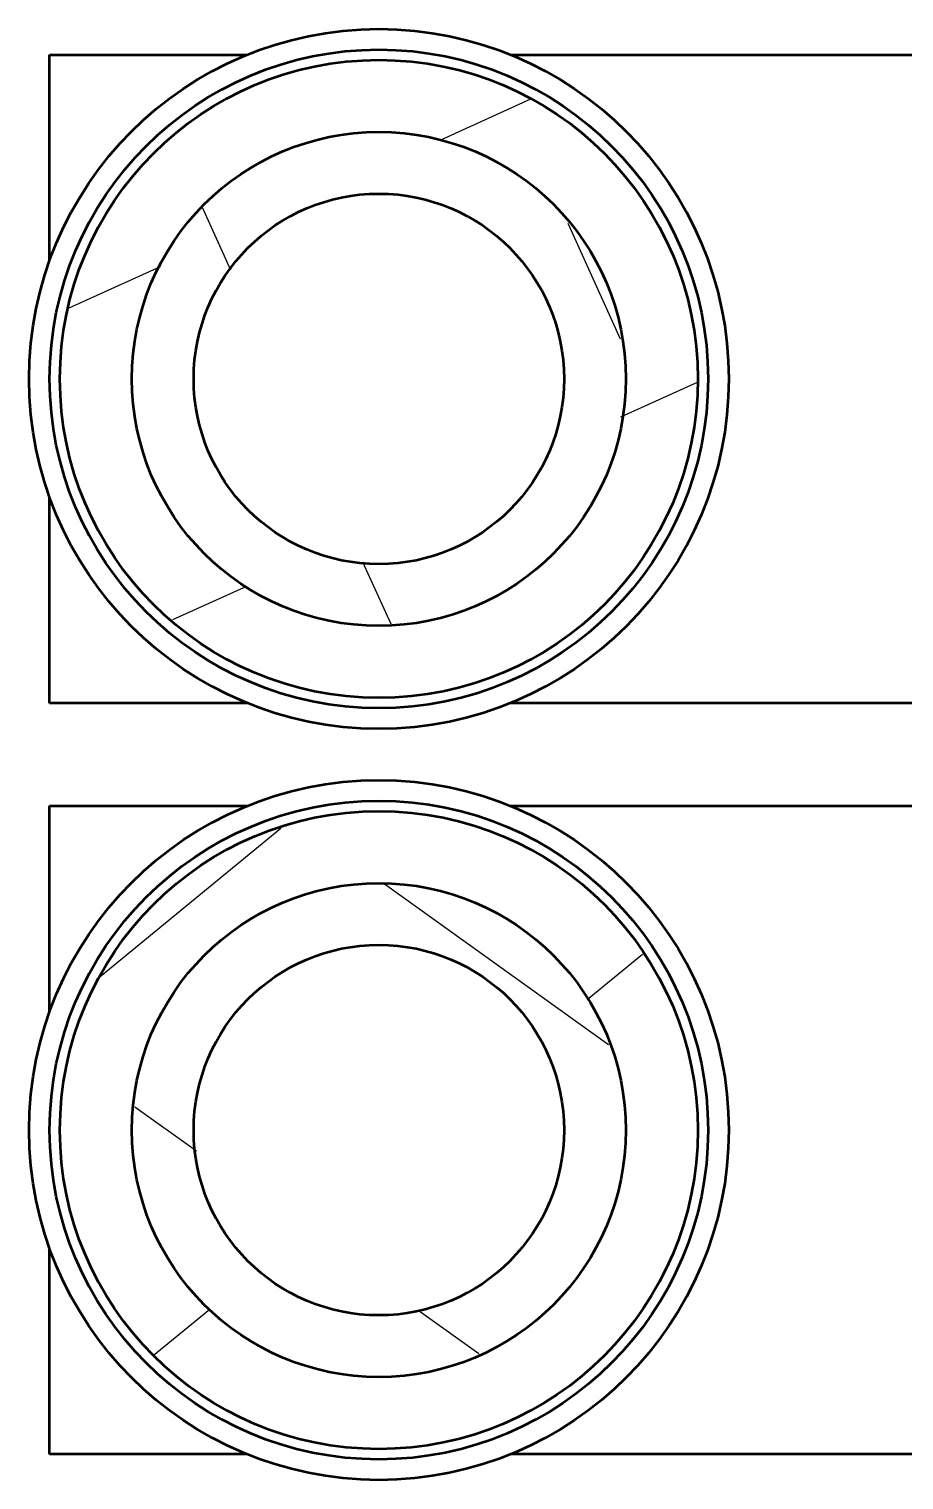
# Model space of a CAD drawing. Header units: millimetres. Extents: x 4915 to 15267, y 4787 to 10268.
# Drawn here: x 5863.5 to 5948.3, y 7293.4 to 7434.1 of the extents above; entities that cross this region are included whole.
import ezdxf

# ---------------------------------------------------------------- set-up
doc = ezdxf.new("R2010")
doc.units = ezdxf.units.MM
doc.layers.add('ハッチング', color=20, linetype='Continuous', lineweight=25)
doc.layers.add('外形線', color=7, linetype='Continuous', lineweight=50)

msp = doc.modelspace()

# ---------------------------------------------------------------- hatches: boundary and pattern name
at = {"layer": 'ハッチング'}
h = msp.add_hatch(dxfattribs=at)
h.set_pattern_fill('ANSI31', color=256, scale=253.44936, angle=-20.652, style=0)
h.set_pattern_definition([(24.348, (4647.53, 6298.67), (-13.06145, 28.8634), [])])
h.paths.add_polyline_path([(5928.32, 7400.18), (5927.26, 7408.19), (5924.17, 7415.65), (5919.26, 7422.05), (5912.85, 7426.97), (5905.39, 7430.06), (5897.39, 7431.11), (5889.38, 7430.06), (5881.92, 7426.97), (5875.51, 7422.05), (5870.6, 7415.65), (5867.51, 7408.19), (5866.45, 7400.18), (5867.51, 7392.18), (5870.6, 7384.71), (5875.51, 7378.31), (5881.92, 7373.39), (5889.38, 7370.3), (5897.39, 7369.25), (5905.39, 7370.3), (5912.85, 7373.39), (5919.26, 7378.31), (5924.17, 7384.71), (5927.26, 7392.18)])
h.paths.add_polyline_path([(5897.39, 7376.23), (5891.19, 7377.05), (5885.41, 7379.44), (5880.45, 7383.25), (5876.65, 7388.21), (5874.25, 7393.98), (5873.44, 7400.18), (5874.25, 7406.38), (5876.65, 7412.16), (5880.45, 7417.11), (5885.41, 7420.92), (5891.19, 7423.31), (5897.39, 7424.13), (5903.58, 7423.31), (5909.36, 7420.92), (5914.32, 7417.11), (5918.13, 7412.16), (5920.52, 7406.38), (5921.33, 7400.18), (5920.52, 7393.98), (5918.13, 7388.21), (5914.32, 7383.25), (5909.36, 7379.44), (5903.58, 7377.05)], flags=0)
h = msp.add_hatch(dxfattribs=at)
h.set_pattern_fill('ANSI31', color=256, scale=253.44936, angle=69.348, style=0)
h.set_pattern_definition([(114.348, (4647.53, 6298.67), (-28.8634, -13.06145), [])])
h.paths.add_polyline_path([(5921.33, 7400.18), (5920.52, 7406.38), (5918.13, 7412.16), (5914.32, 7417.11), (5909.36, 7420.92), (5903.58, 7423.31), (5897.39, 7424.13), (5891.19, 7423.31), (5885.41, 7420.92), (5880.45, 7417.11), (5876.65, 7412.16), (5874.25, 7406.38), (5873.44, 7400.18), (5874.25, 7393.98), (5876.65, 7388.21), (5880.45, 7383.25), (5885.41, 7379.44), (5891.19, 7377.05), (5897.39, 7376.23), (5903.58, 7377.05), (5909.36, 7379.44), (5914.32, 7383.25), (5918.13, 7388.21), (5920.52, 7393.98)])
h.paths.add_polyline_path([(5897.39, 7418.14), (5902.03, 7417.53), (5906.37, 7415.74), (5910.09, 7412.88), (5912.94, 7409.16), (5914.73, 7404.83), (5915.35, 7400.18), (5914.73, 7395.53), (5912.94, 7391.2), (5910.09, 7387.48), (5906.37, 7384.63), (5902.03, 7382.83), (5897.39, 7382.22), (5892.74, 7382.83), (5888.41, 7384.63), (5884.69, 7387.48), (5881.83, 7391.2), (5880.04, 7395.53), (5879.42, 7400.18), (5880.04, 7404.83), (5881.83, 7409.16), (5884.69, 7412.88), (5888.41, 7415.74), (5892.74, 7417.53)], flags=0)
h = msp.add_hatch(dxfattribs=at)
h.set_pattern_fill('ANSI31', color=256, scale=253.44936, angle=-5.652, style=0)
h.set_pattern_definition([(39.348, (4647.53, 6298.67), (-20.0868, 24.49934), [])])
h.paths.add_polyline_path([(5928.32, 7327.34), (5927.26, 7335.35), (5924.17, 7342.81), (5919.26, 7349.21), (5912.85, 7354.13), (5905.39, 7357.22), (5897.39, 7358.27), (5889.38, 7357.22), (5881.92, 7354.13), (5875.51, 7349.21), (5870.6, 7342.81), (5867.51, 7335.35), (5866.45, 7327.34), (5867.51, 7319.33), (5870.6, 7311.87), (5875.51, 7305.47), (5881.92, 7300.55), (5889.38, 7297.46), (5897.39, 7296.41), (5905.39, 7297.46), (5912.85, 7300.55), (5919.26, 7305.47), (5924.17, 7311.87), (5927.26, 7319.33)])
h.paths.add_polyline_path([(5897.39, 7303.39), (5891.19, 7304.21), (5885.41, 7306.6), (5880.45, 7310.41), (5876.65, 7315.37), (5874.25, 7321.14), (5873.44, 7327.34), (5874.25, 7333.54), (5876.65, 7339.31), (5880.45, 7344.27), (5885.41, 7348.08), (5891.19, 7350.47), (5897.39, 7351.29), (5903.58, 7350.47), (5909.36, 7348.08), (5914.32, 7344.27), (5918.13, 7339.31), (5920.52, 7333.54), (5921.33, 7327.34), (5920.52, 7321.14), (5918.13, 7315.37), (5914.32, 7310.41), (5909.36, 7306.6), (5903.58, 7304.21)], flags=0)
h = msp.add_hatch(dxfattribs=at)
h.set_pattern_fill('ANSI31', color=256, scale=253.44936, angle=99.348, style=0)
h.set_pattern_definition([(144.348, (4647.53, 6298.67), (-18.4657, -25.74324), [])])
h.paths.add_polyline_path([(5921.33, 7327.34), (5920.52, 7333.54), (5918.13, 7339.31), (5914.32, 7344.27), (5909.36, 7348.08), (5903.58, 7350.47), (5897.39, 7351.29), (5891.19, 7350.47), (5885.41, 7348.08), (5880.45, 7344.27), (5876.65, 7339.31), (5874.25, 7333.54), (5873.44, 7327.34), (5874.25, 7321.14), (5876.65, 7315.37), (5880.45, 7310.41), (5885.41, 7306.6), (5891.19, 7304.21), (5897.39, 7303.39), (5903.58, 7304.21), (5909.36, 7306.6), (5914.32, 7310.41), (5918.13, 7315.37), (5920.52, 7321.14)])
h.paths.add_polyline_path([(5897.39, 7345.3), (5902.03, 7344.69), (5906.37, 7342.89), (5910.09, 7340.04), (5912.94, 7336.32), (5914.73, 7331.99), (5915.35, 7327.34), (5914.73, 7322.69), (5912.94, 7318.36), (5910.09, 7314.64), (5906.37, 7311.78), (5902.03, 7309.99), (5897.39, 7309.38), (5892.74, 7309.99), (5888.41, 7311.78), (5884.69, 7314.64), (5881.83, 7318.36), (5880.04, 7322.69), (5879.42, 7327.34), (5880.04, 7331.99), (5881.83, 7336.32), (5884.69, 7340.04), (5888.41, 7342.89), (5892.74, 7344.69)], flags=0)

# ---------------------------------------------------------------- linework, layer by layer
at = {"layer": '外形線'}
for p, q in [((5865.45, 7431.61), (5884.62, 7431.61)), ((5865.45, 7411.65), (5865.45, 7431.61)), ((5910.15, 7431.61), (6005.15, 7431.61)), ((5865.45, 7368.75), (5865.45, 7388.72)), ((5884.62, 7368.75), (5865.45, 7368.75)), ((6005.15, 7368.75), (5910.15, 7368.75)), ((5865.45, 7358.77), (5884.62, 7358.77)), ((5865.45, 7338.8), (5865.45, 7358.77)), ((5910.15, 7358.77), (6005.15, 7358.77)), ((5865.45, 7295.91), (5865.45, 7315.88)), ((5884.62, 7295.91), (5865.45, 7295.91)), ((6005.15, 7295.91), (5910.15, 7295.91))]:
    msp.add_line(p, q, dxfattribs=at).dxf.unprotected_set("ltscale", 0)
for centre, radius in [((5897.39, 7400.18), 33.93), ((5897.39, 7400.18), 31.93), ((5897.39, 7400.18), 30.93), ((5897.39, 7400.18), 23.95), ((5897.39, 7400.18), 23.95), ((5897.39, 7400.18), 17.96), ((5897.39, 7327.34), 33.93), ((5897.39, 7327.34), 31.93), ((5897.39, 7327.34), 30.93), ((5897.39, 7327.34), 23.95), ((5897.39, 7327.34), 23.95), ((5897.39, 7327.34), 17.96)]:
    msp.add_circle(centre, radius, dxfattribs=at).dxf.unprotected_set("ltscale", 0)

doc.saveas('drawing.dxf')
